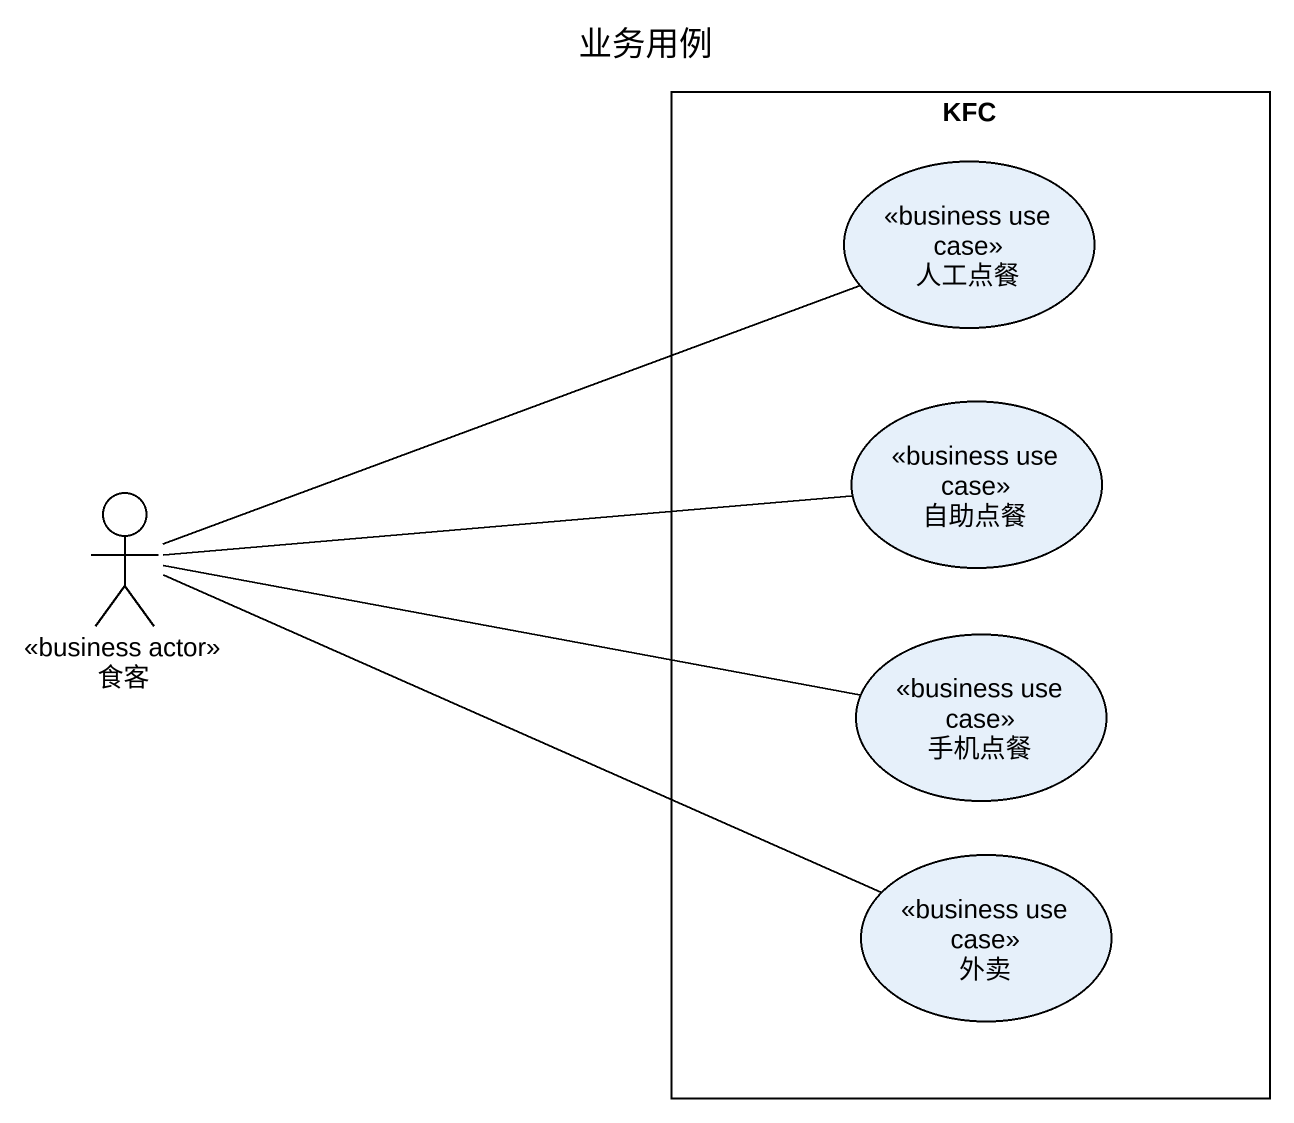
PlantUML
@startuml
title 业务用例
rectangle KFC {
  usecase 人工点餐 <<business use case>>
  usecase 自助点餐 <<business use case>>
  usecase 手机点餐 <<business use case>>
  usecase 外卖 <<business use case>>
}
actor 食客 <<business actor>>
食客 -right- 人工点餐
食客 -right- 自助点餐
食客 -right- 手机点餐
食客 -right- 外卖
@enduml
